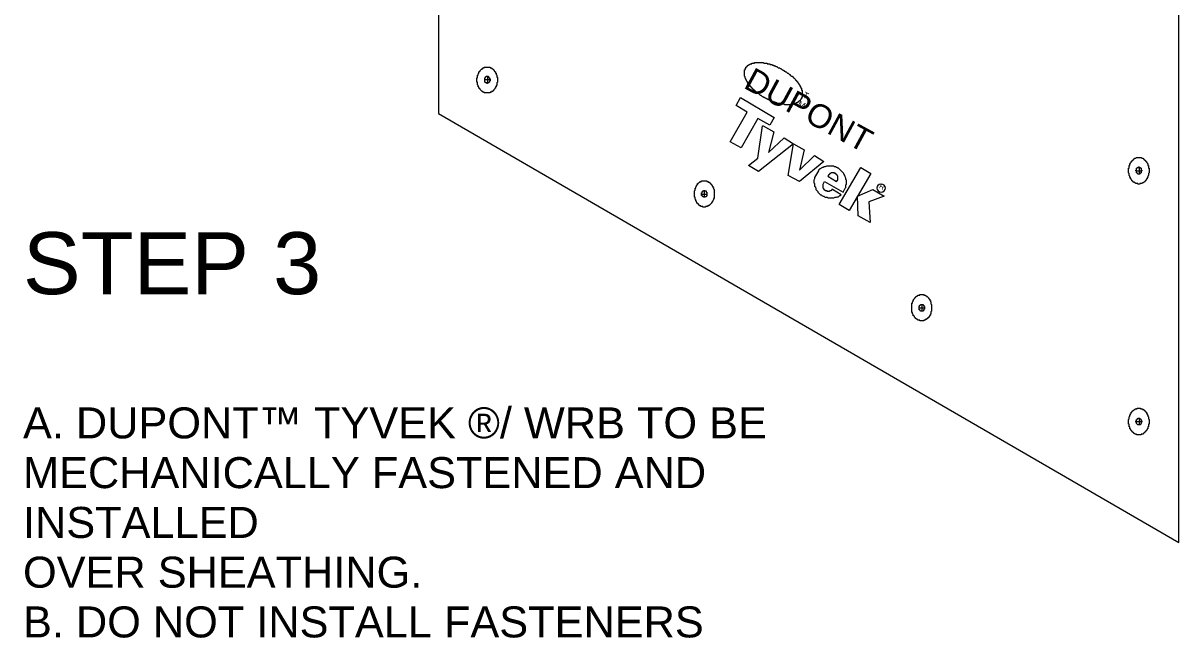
# Model space of a CAD drawing. Header units: inches. Extents: x 0 to 32.7, y -0.1 to 22.9.
# Drawn here: x 17.476 to 20.39, y 6.795 to 8.344 of the extents above; entities that cross this region are included whole.
import ezdxf

# ---------------------------------------------------------------- set-up
doc = ezdxf.new("R2010")
doc.units = ezdxf.units.IN
doc.header["$MEASUREMENT"] = 0
doc.layers.add('PDF_Geometry', color=7, linetype='Continuous', true_color=0x5d5d5d)
doc.layers.add('PDF_Text', color=7, linetype='Continuous')
doc.styles.add('PDF Arial', font='arial.ttf')
doc.styles.add('PDF Chief Blueprint', font='Chief_Blueprint.ttf')

msp = doc.modelspace()

# ---------------------------------------------------------------- linework, layer by layer
at = {"layer": 'PDF_Geometry', "color": 7, "lineweight": 18}
msp.add_lwpolyline([(20.3904, 7.0353), (20.3904, 9.9836), (18.5238, 11.0486), (18.5238, 8.1169), (20.3904, 7.0353), (20.3904, 9.5819)], dxfattribs=at)
at = {"layer": 'PDF_Geometry', "lineweight": 18}
for points in [[(18.6471, 8.2336), (18.6488, 8.2336), (18.6504, 8.2336), (18.6521, 8.2336), (18.6538, 8.2336), (18.6538, 8.2319), (18.6554, 8.2319), (18.6571, 8.2319), (18.6571, 8.2303), (18.6588, 8.2303), (18.6604, 8.2286), (18.6621, 8.2286), (18.6621, 8.2269), (18.6638, 8.2253), (18.6638, 8.2236), (18.6654, 8.2236), (18.6654, 8.2219), (18.6671, 8.2219), (18.6671, 8.2203), (18.6671, 8.2186), (18.6688, 8.2186), (18.6688, 8.2169), (18.6688, 8.2153), (18.6704, 8.2136), (18.6704, 8.2119), (18.6704, 8.2103), (18.6704, 8.2086), (18.6721, 8.2069), (18.6721, 8.2053), (18.6721, 8.2036), (18.6721, 8.2019), (18.6721, 8.2003), (18.6721, 8.1986), (18.6721, 8.1969), (18.6721, 8.1953), (18.6704, 8.1936), (18.6704, 8.1919), (18.6704, 8.1903), (18.6704, 8.1886), (18.6704, 8.1869), (18.6688, 8.1869), (18.6688, 8.1853), (18.6688, 8.1836), (18.6671, 8.1836), (18.6671, 8.1819), (18.6671, 8.1803), (18.6654, 8.1803), (18.6654, 8.1786), (18.6638, 8.1769), (18.6621, 8.1753), (18.6621, 8.1736), (18.6604, 8.1736), (18.6604, 8.1719), (18.6588, 8.1719), (18.6571, 8.1719), (18.6571, 8.1703), (18.6554, 8.1703), (18.6538, 8.1703), (18.6538, 8.1686), (18.6521, 8.1686), (18.6504, 8.1686), (18.6488, 8.1686), (18.6471, 8.1686), (18.6454, 8.1686), (18.6438, 8.1686), (18.6421, 8.1686), (18.6404, 8.1686), (18.6388, 8.1686), (18.6388, 8.1703), (18.6371, 8.1703), (18.6354, 8.1703), (18.6354, 8.1719), (18.6338, 8.1719), (18.6321, 8.1736), (18.6304, 8.1753), (18.6288, 8.1769), (18.6288, 8.1786), (18.6271, 8.1786), (18.6271, 8.1803), (18.6254, 8.1803), (18.6254, 8.1819), (18.6254, 8.1836), (18.6238, 8.1836), (18.6238, 8.1853), (18.6238, 8.1869), (18.6221, 8.1886), (18.6221, 8.1903), (18.6221, 8.1919), (18.6221, 8.1936), (18.6221, 8.1953), (18.6204, 8.1953), (18.6204, 8.1969), (18.6204, 8.1986), (18.6204, 8.2003), (18.6204, 8.2019), (18.6204, 8.2036), (18.6204, 8.2053), (18.6204, 8.2069), (18.6221, 8.2069), (18.6221, 8.2086), (18.6221, 8.2103), (18.6221, 8.2119), (18.6221, 8.2136), (18.6238, 8.2136), (18.6238, 8.2153), (18.6238, 8.2169), (18.6254, 8.2186), (18.6254, 8.2203), (18.6254, 8.2219), (18.6271, 8.2219), (18.6271, 8.2236), (18.6288, 8.2236), (18.6288, 8.2253), (18.6304, 8.2269), (18.6321, 8.2286), (18.6338, 8.2286), (18.6338, 8.2303), (18.6354, 8.2303), (18.6354, 8.2319), (18.6371, 8.2319), (18.6388, 8.2319), (18.6388, 8.2336), (18.6404, 8.2336), (18.6421, 8.2336), (18.6438, 8.2336), (18.6454, 8.2336)], [(20.2904, 8.0053), (20.2921, 8.0053), (20.2938, 8.0053), (20.2954, 8.0053), (20.2971, 8.0036), (20.2988, 8.0036), (20.3004, 8.0036), (20.3004, 8.0019), (20.3021, 8.0019), (20.3021, 8.0003), (20.3038, 8.0003), (20.3038, 7.9986), (20.3054, 7.9986), (20.3054, 7.9969), (20.3071, 7.9969), (20.3071, 7.9953), (20.3088, 7.9953), (20.3088, 7.9936), (20.3104, 7.9919), (20.3104, 7.9903), (20.3121, 7.9903), (20.3121, 7.9886), (20.3121, 7.9869), (20.3121, 7.9853), (20.3138, 7.9853), (20.3138, 7.9836), (20.3138, 7.9819), (20.3138, 7.9803), (20.3138, 7.9786), (20.3154, 7.9786), (20.3154, 7.9769), (20.3154, 7.9753), (20.3154, 7.9736), (20.3154, 7.9719), (20.3154, 7.9703), (20.3154, 7.9686), (20.3154, 7.9669), (20.3138, 7.9653), (20.3138, 7.9636), (20.3138, 7.9619), (20.3138, 7.9603), (20.3121, 7.9586), (20.3121, 7.9569), (20.3121, 7.9553), (20.3104, 7.9553), (20.3104, 7.9536), (20.3104, 7.9519), (20.3088, 7.9519), (20.3088, 7.9503), (20.3071, 7.9486), (20.3071, 7.9469), (20.3054, 7.9469), (20.3054, 7.9453), (20.3038, 7.9453), (20.3038, 7.9436), (20.3021, 7.9436), (20.3004, 7.9419), (20.2988, 7.9419), (20.2971, 7.9403), (20.2954, 7.9403), (20.2938, 7.9403), (20.2921, 7.9403), (20.2921, 7.9386), (20.2904, 7.9386), (20.2888, 7.9386), (20.2871, 7.9386), (20.2871, 7.9403), (20.2854, 7.9403), (20.2838, 7.9403), (20.2821, 7.9403), (20.2804, 7.9419), (20.2788, 7.9419), (20.2788, 7.9436), (20.2771, 7.9436), (20.2754, 7.9436), (20.2754, 7.9453), (20.2738, 7.9453), (20.2738, 7.9469), (20.2721, 7.9469), (20.2721, 7.9486), (20.2704, 7.9503), (20.2704, 7.9519), (20.2688, 7.9519), (20.2688, 7.9536), (20.2688, 7.9553), (20.2671, 7.9553), (20.2671, 7.9569), (20.2671, 7.9586), (20.2654, 7.9603), (20.2654, 7.9619), (20.2654, 7.9636), (20.2654, 7.9653), (20.2638, 7.9669), (20.2638, 7.9686), (20.2638, 7.9703), (20.2638, 7.9719), (20.2638, 7.9736), (20.2638, 7.9753), (20.2638, 7.9769), (20.2638, 7.9786), (20.2654, 7.9786), (20.2654, 7.9803), (20.2654, 7.9819), (20.2654, 7.9836), (20.2654, 7.9853), (20.2671, 7.9853), (20.2671, 7.9869), (20.2671, 7.9886), (20.2671, 7.9903), (20.2688, 7.9903), (20.2688, 7.9919), (20.2704, 7.9936), (20.2704, 7.9953), (20.2721, 7.9953), (20.2721, 7.9969), (20.2738, 7.9969), (20.2738, 7.9986), (20.2754, 7.9986), (20.2754, 8.0003), (20.2771, 8.0003), (20.2771, 8.0019), (20.2788, 8.0019), (20.2788, 8.0036), (20.2804, 8.0036), (20.2821, 8.0036), (20.2838, 8.0053), (20.2854, 8.0053), (20.2871, 8.0053), (20.2888, 8.0053)], [(19.1938, 7.9469), (19.1954, 7.9469), (19.1971, 7.9469), (19.1988, 7.9469), (19.2004, 7.9469), (19.2004, 7.9453), (19.2021, 7.9453), (19.2038, 7.9453), (19.2038, 7.9436), (19.2054, 7.9436), (19.2071, 7.9436), (19.2071, 7.9419), (19.2088, 7.9419), (19.2088, 7.9403), (19.2104, 7.9403), (19.2104, 7.9386), (19.2121, 7.9386), (19.2121, 7.9369), (19.2138, 7.9353), (19.2138, 7.9336), (19.2154, 7.9336), (19.2154, 7.9319), (19.2154, 7.9303), (19.2171, 7.9303), (19.2171, 7.9286), (19.2171, 7.9269), (19.2188, 7.9253), (19.2188, 7.9236), (19.2188, 7.9219), (19.2188, 7.9203), (19.2188, 7.9186), (19.2188, 7.9169), (19.2188, 7.9153), (19.2188, 7.9136), (19.2188, 7.9119), (19.2188, 7.9103), (19.2188, 7.9086), (19.2188, 7.9069), (19.2188, 7.9053), (19.2188, 7.9036), (19.2188, 7.9019), (19.2171, 7.9019), (19.2171, 7.9003), (19.2171, 7.8986), (19.2154, 7.8969), (19.2154, 7.8953), (19.2138, 7.8936), (19.2138, 7.8919), (19.2121, 7.8919), (19.2121, 7.8903), (19.2104, 7.8886), (19.2088, 7.8869), (19.2071, 7.8853), (19.2054, 7.8853), (19.2054, 7.8836), (19.2038, 7.8836), (19.2021, 7.8836), (19.2021, 7.8819), (19.2004, 7.8819), (19.1988, 7.8819), (19.1971, 7.8819), (19.1971, 7.8803), (19.1954, 7.8803), (19.1938, 7.8803), (19.1921, 7.8803), (19.1904, 7.8803), (19.1904, 7.8819), (19.1888, 7.8819), (19.1871, 7.8819), (19.1854, 7.8819), (19.1854, 7.8836), (19.1838, 7.8836), (19.1821, 7.8836), (19.1821, 7.8853), (19.1804, 7.8853), (19.1804, 7.8869), (19.1788, 7.8869), (19.1788, 7.8886), (19.1771, 7.8886), (19.1771, 7.8903), (19.1754, 7.8903), (19.1754, 7.8919), (19.1738, 7.8936), (19.1738, 7.8953), (19.1721, 7.8953), (19.1721, 7.8969), (19.1721, 7.8986), (19.1704, 7.9003), (19.1704, 7.9019), (19.1704, 7.9036), (19.1704, 7.9053), (19.1688, 7.9053), (19.1688, 7.9069), (19.1688, 7.9086), (19.1688, 7.9103), (19.1688, 7.9119), (19.1688, 7.9136), (19.1688, 7.9153), (19.1688, 7.9169), (19.1688, 7.9186), (19.1688, 7.9203), (19.1688, 7.9219), (19.1704, 7.9236), (19.1704, 7.9253), (19.1704, 7.9269), (19.1704, 7.9286), (19.1721, 7.9286), (19.1721, 7.9303), (19.1721, 7.9319), (19.1738, 7.9336), (19.1738, 7.9353), (19.1754, 7.9353), (19.1754, 7.9369), (19.1771, 7.9369), (19.1771, 7.9386), (19.1771, 7.9403), (19.1788, 7.9403), (19.1788, 7.9419), (19.1804, 7.9419), (19.1821, 7.9436), (19.1838, 7.9436), (19.1838, 7.9453), (19.1854, 7.9453), (19.1871, 7.9453), (19.1871, 7.9469), (19.1888, 7.9469), (19.1904, 7.9469), (19.1921, 7.9469)], [(19.7421, 7.6603), (19.7438, 7.6603), (19.7454, 7.6603), (19.7471, 7.6603), (19.7471, 7.6586), (19.7488, 7.6586), (19.7504, 7.6586), (19.7521, 7.6569), (19.7538, 7.6569), (19.7538, 7.6553), (19.7554, 7.6553), (19.7571, 7.6536), (19.7588, 7.6519), (19.7588, 7.6503), (19.7604, 7.6503), (19.7604, 7.6486), (19.7621, 7.6486), (19.7621, 7.6469), (19.7621, 7.6453), (19.7638, 7.6453), (19.7638, 7.6436), (19.7638, 7.6419), (19.7654, 7.6419), (19.7654, 7.6403), (19.7654, 7.6386), (19.7654, 7.6369), (19.7671, 7.6353), (19.7671, 7.6336), (19.7671, 7.6319), (19.7671, 7.6303), (19.7671, 7.6286), (19.7671, 7.6269), (19.7671, 7.6253), (19.7671, 7.6236), (19.7671, 7.6219), (19.7671, 7.6203), (19.7671, 7.6186), (19.7654, 7.6169), (19.7654, 7.6153), (19.7654, 7.6136), (19.7654, 7.6119), (19.7638, 7.6119), (19.7638, 7.6103), (19.7638, 7.6086), (19.7621, 7.6086), (19.7621, 7.6069), (19.7621, 7.6053), (19.7604, 7.6053), (19.7604, 7.6036), (19.7588, 7.6036), (19.7588, 7.6019), (19.7571, 7.6003), (19.7554, 7.6003), (19.7554, 7.5986), (19.7538, 7.5986), (19.7538, 7.5969), (19.7521, 7.5969), (19.7504, 7.5969), (19.7504, 7.5953), (19.7488, 7.5953), (19.7471, 7.5953), (19.7471, 7.5936), (19.7454, 7.5936), (19.7438, 7.5936), (19.7421, 7.5936), (19.7404, 7.5936), (19.7388, 7.5936), (19.7371, 7.5936), (19.7371, 7.5953), (19.7354, 7.5953), (19.7338, 7.5953), (19.7321, 7.5953), (19.7321, 7.5969), (19.7304, 7.5969), (19.7288, 7.5986), (19.7271, 7.5986), (19.7271, 7.6003), (19.7254, 7.6003), (19.7254, 7.6019), (19.7238, 7.6036), (19.7238, 7.6053), (19.7221, 7.6053), (19.7221, 7.6069), (19.7204, 7.6069), (19.7204, 7.6086), (19.7204, 7.6103), (19.7188, 7.6119), (19.7188, 7.6136), (19.7188, 7.6153), (19.7171, 7.6153), (19.7171, 7.6169), (19.7171, 7.6186), (19.7171, 7.6203), (19.7171, 7.6219), (19.7171, 7.6236), (19.7171, 7.6253), (19.7171, 7.6269), (19.7171, 7.6286), (19.7171, 7.6303), (19.7171, 7.6319), (19.7171, 7.6336), (19.7171, 7.6353), (19.7171, 7.6369), (19.7171, 7.6386), (19.7188, 7.6386), (19.7188, 7.6403), (19.7188, 7.6419), (19.7204, 7.6436), (19.7204, 7.6453), (19.7204, 7.6469), (19.7221, 7.6469), (19.7221, 7.6486), (19.7238, 7.6503), (19.7254, 7.6519), (19.7254, 7.6536), (19.7271, 7.6536), (19.7271, 7.6553), (19.7288, 7.6553), (19.7304, 7.6569), (19.7321, 7.6569), (19.7321, 7.6586), (19.7338, 7.6586), (19.7354, 7.6586), (19.7371, 7.6586), (19.7371, 7.6603), (19.7388, 7.6603), (19.7404, 7.6603)], [(20.2904, 7.3736), (20.2921, 7.3736), (20.2938, 7.3736), (20.2938, 7.3719), (20.2954, 7.3719), (20.2971, 7.3719), (20.2988, 7.3719), (20.2988, 7.3703), (20.3004, 7.3703), (20.3021, 7.3703), (20.3021, 7.3686), (20.3038, 7.3686), (20.3038, 7.3669), (20.3054, 7.3669), (20.3054, 7.3653), (20.3071, 7.3653), (20.3071, 7.3636), (20.3088, 7.3636), (20.3088, 7.3619), (20.3088, 7.3603), (20.3104, 7.3603), (20.3104, 7.3586), (20.3104, 7.3569), (20.3121, 7.3569), (20.3121, 7.3553), (20.3121, 7.3536), (20.3138, 7.3519), (20.3138, 7.3503), (20.3138, 7.3486), (20.3138, 7.3469), (20.3154, 7.3453), (20.3154, 7.3436), (20.3154, 7.3419), (20.3154, 7.3403), (20.3154, 7.3386), (20.3154, 7.3369), (20.3154, 7.3353), (20.3154, 7.3336), (20.3138, 7.3336), (20.3138, 7.3319), (20.3138, 7.3303), (20.3138, 7.3286), (20.3138, 7.3269), (20.3121, 7.3269), (20.3121, 7.3253), (20.3121, 7.3236), (20.3121, 7.3219), (20.3104, 7.3219), (20.3104, 7.3203), (20.3088, 7.3186), (20.3088, 7.3169), (20.3071, 7.3169), (20.3071, 7.3153), (20.3054, 7.3153), (20.3054, 7.3136), (20.3038, 7.3136), (20.3038, 7.3119), (20.3021, 7.3119), (20.3021, 7.3103), (20.3004, 7.3103), (20.3004, 7.3086), (20.2988, 7.3086), (20.2971, 7.3086), (20.2954, 7.3086), (20.2954, 7.3069), (20.2938, 7.3069), (20.2921, 7.3069), (20.2904, 7.3069), (20.2888, 7.3069), (20.2871, 7.3069), (20.2854, 7.3069), (20.2838, 7.3069), (20.2838, 7.3086), (20.2821, 7.3086), (20.2804, 7.3086), (20.2788, 7.3103), (20.2771, 7.3103), (20.2771, 7.3119), (20.2754, 7.3119), (20.2754, 7.3136), (20.2738, 7.3136), (20.2738, 7.3153), (20.2721, 7.3153), (20.2721, 7.3169), (20.2704, 7.3169), (20.2704, 7.3186), (20.2688, 7.3203), (20.2688, 7.3219), (20.2671, 7.3219), (20.2671, 7.3236), (20.2671, 7.3253), (20.2671, 7.3269), (20.2654, 7.3269), (20.2654, 7.3286), (20.2654, 7.3303), (20.2654, 7.3319), (20.2654, 7.3336), (20.2638, 7.3336), (20.2638, 7.3353), (20.2638, 7.3369), (20.2638, 7.3386), (20.2638, 7.3403), (20.2638, 7.3419), (20.2638, 7.3436), (20.2638, 7.3453), (20.2654, 7.3469), (20.2654, 7.3486), (20.2654, 7.3503), (20.2654, 7.3519), (20.2671, 7.3536), (20.2671, 7.3553), (20.2671, 7.3569), (20.2688, 7.3569), (20.2688, 7.3586), (20.2688, 7.3603), (20.2704, 7.3603), (20.2704, 7.3619), (20.2704, 7.3636), (20.2721, 7.3636), (20.2721, 7.3653), (20.2738, 7.3653), (20.2738, 7.3669), (20.2754, 7.3669), (20.2754, 7.3686), (20.2771, 7.3686), (20.2788, 7.3703), (20.2804, 7.3703), (20.2804, 7.3719), (20.2821, 7.3719), (20.2838, 7.3719), (20.2854, 7.3719), (20.2854, 7.3736), (20.2871, 7.3736), (20.2888, 7.3736)]]:
    msp.add_lwpolyline(points, close=True, dxfattribs=at)
at = {"layer": 'PDF_Geometry', "color": 251, "lineweight": 18, "true_color": 0x686868}
for points in [[(19.4388, 8.1536), (19.4371, 8.1536), (19.4371, 8.1519), (19.4354, 8.1503), (19.4354, 8.1486), (19.4338, 8.1486), (19.4321, 8.1469), (19.4304, 8.1469), (19.4304, 8.1453), (19.4288, 8.1453), (19.4288, 8.1436), (19.4271, 8.1436), (19.4254, 8.1436), (19.4238, 8.1419), (19.4221, 8.1419), (19.4204, 8.1419), (19.4204, 8.1403), (19.4188, 8.1403), (19.4171, 8.1403), (19.4154, 8.1403), (19.4138, 8.1403), (19.4121, 8.1403), (19.4104, 8.1386), (19.4088, 8.1386), (19.4071, 8.1386), (19.4054, 8.1386), (19.4038, 8.1386), (19.4021, 8.1386), (19.4004, 8.1386), (19.3988, 8.1386), (19.3971, 8.1386), (19.3954, 8.1403), (19.3938, 8.1403), (19.3921, 8.1403), (19.3904, 8.1403), (19.3888, 8.1403), (19.3871, 8.1403), (19.3854, 8.1403), (19.3838, 8.1419), (19.3821, 8.1419), (19.3804, 8.1419), (19.3788, 8.1419), (19.3771, 8.1436), (19.3754, 8.1436), (19.3738, 8.1436), (19.3721, 8.1453), (19.3704, 8.1453), (19.3688, 8.1453), (19.3671, 8.1469), (19.3654, 8.1469), (19.3638, 8.1486), (19.3621, 8.1486), (19.3604, 8.1486), (19.3588, 8.1503), (19.3571, 8.1503), (19.3554, 8.1519), (19.3538, 8.1519), (19.3521, 8.1536), (19.3504, 8.1536), (19.3488, 8.1553), (19.3471, 8.1553), (19.3454, 8.1569), (19.3438, 8.1569), (19.3421, 8.1586), (19.3404, 8.1586), (19.3388, 8.1603), (19.3371, 8.1619), (19.3354, 8.1619), (19.3338, 8.1636), (19.3321, 8.1653), (19.3304, 8.1669), (19.3288, 8.1669), (19.3288, 8.1686), (19.3271, 8.1686), (19.3254, 8.1703), (19.3238, 8.1719), (19.3221, 8.1719), (19.3221, 8.1736), (19.3204, 8.1753), (19.3188, 8.1753), (19.3188, 8.1769), (19.3171, 8.1769), (19.3154, 8.1786), (19.3154, 8.1803), (19.3138, 8.1803), (19.3138, 8.1819), (19.3121, 8.1819), (19.3121, 8.1836), (19.3104, 8.1836), (19.3104, 8.1853), (19.3088, 8.1869), (19.3071, 8.1886), (19.3071, 8.1903), (19.3054, 8.1903), (19.3054, 8.1919), (19.3038, 8.1919), (19.3038, 8.1936), (19.3038, 8.1953), (19.3021, 8.1953), (19.3021, 8.1969), (19.3004, 8.1986), (19.3004, 8.2003), (19.2988, 8.2019), (19.2988, 8.2036), (19.2971, 8.2053), (19.2971, 8.2069), (19.2971, 8.2086), (19.2954, 8.2103), (19.2954, 8.2119), (19.2954, 8.2136), (19.2954, 8.2153), (19.2954, 8.2169), (19.2954, 8.2186), (19.2954, 8.2203), (19.2954, 8.2219), (19.2954, 8.2236), (19.2954, 8.2253), (19.2954, 8.2269), (19.2971, 8.2269), (19.2971, 8.2286), (19.2971, 8.2303), (19.2988, 8.2303), (19.2988, 8.2319), (19.2988, 8.2336), (19.3004, 8.2336), (19.3004, 8.2353), (19.3021, 8.2353), (19.3021, 8.2369), (19.3038, 8.2369), (19.3038, 8.2386), (19.3054, 8.2386), (19.3071, 8.2403), (19.3088, 8.2403), (19.3104, 8.2419), (19.3121, 8.2419), (19.3138, 8.2419), (19.3138, 8.2436), (19.3154, 8.2436), (19.3171, 8.2436), (19.3188, 8.2436), (19.3204, 8.2436), (19.3204, 8.2453), (19.3221, 8.2453), (19.3238, 8.2453), (19.3254, 8.2453), (19.3271, 8.2453), (19.3288, 8.2453), (19.3304, 8.2453), (19.3321, 8.2453), (19.3338, 8.2453), (19.3354, 8.2453), (19.3371, 8.2453), (19.3388, 8.2453), (19.3404, 8.2453), (19.3421, 8.2453), (19.3438, 8.2436), (19.3454, 8.2436), (19.3471, 8.2436), (19.3488, 8.2436), (19.3504, 8.2436), (19.3521, 8.2436), (19.3521, 8.2419), (19.3538, 8.2419), (19.3554, 8.2419), (19.3571, 8.2419), (19.3588, 8.2419), (19.3588, 8.2403), (19.3604, 8.2403), (19.3621, 8.2403), (19.3638, 8.2403), (19.3654, 8.2386), (19.3671, 8.2386), (19.3688, 8.2386), (19.3688, 8.2369), (19.3704, 8.2369), (19.3721, 8.2369), (19.3738, 8.2353), (19.3754, 8.2353), (19.3771, 8.2353), (19.3788, 8.2336), (19.3804, 8.2319), (19.3821, 8.2319), (19.3838, 8.2319), (19.3854, 8.2303), (19.3871, 8.2303), (19.3888, 8.2286), (19.3904, 8.2269), (19.3921, 8.2269), (19.3938, 8.2253), (19.3954, 8.2253), (19.3954, 8.2236), (19.3971, 8.2236), (19.3988, 8.2219), (19.4004, 8.2219), (19.4021, 8.2203), (19.4038, 8.2186), (19.4054, 8.2186), (19.4071, 8.2169), (19.4088, 8.2153), (19.4104, 8.2153), (19.4104, 8.2136), (19.4121, 8.2119), (19.4138, 8.2119), (19.4138, 8.2103), (19.4154, 8.2103), (19.4171, 8.2086), (19.4188, 8.2069), (19.4204, 8.2053), (19.4221, 8.2036), (19.4238, 8.2019), (19.4238, 8.2003), (19.4254, 8.2003), (19.4254, 8.1986), (19.4271, 8.1986), (19.4271, 8.1969), (19.4288, 8.1969), (19.4288, 8.1953), (19.4304, 8.1936), (19.4304, 8.1919), (19.4321, 8.1919), (19.4321, 8.1903), (19.4338, 8.1886), (19.4338, 8.1869), (19.4354, 8.1869), (19.4354, 8.1853), (19.4354, 8.1836), (19.4371, 8.1836), (19.4371, 8.1819), (19.4371, 8.1803), (19.4388, 8.1803), (19.4388, 8.1786), (19.4388, 8.1769), (19.4388, 8.1753), (19.4404, 8.1753), (19.4404, 8.1736), (19.4404, 8.1719), (19.4404, 8.1703), (19.4404, 8.1686), (19.4404, 8.1669), (19.4404, 8.1653), (19.4404, 8.1636), (19.4404, 8.1619), (19.4404, 8.1603), (19.4404, 8.1586), (19.4404, 8.1569), (19.4388, 8.1569), (19.4388, 8.1553)], [(18.6471, 8.2103), (18.6488, 8.2103), (18.6488, 8.2086), (18.6504, 8.2086), (18.6504, 8.2069), (18.6521, 8.2069), (18.6521, 8.2053), (18.6521, 8.2036), (18.6538, 8.2036), (18.6538, 8.2019), (18.6538, 8.2003), (18.6538, 8.1986), (18.6521, 8.1986), (18.6521, 8.1969), (18.6521, 8.1953), (18.6504, 8.1953), (18.6504, 8.1936), (18.6488, 8.1936), (18.6471, 8.1936), (18.6471, 8.1919), (18.6454, 8.1919), (18.6454, 8.1936), (18.6438, 8.1936), (18.6421, 8.1936), (18.6421, 8.1953), (18.6404, 8.1953), (18.6404, 8.1969), (18.6404, 8.1986), (18.6404, 8.2003), (18.6404, 8.2019), (18.6404, 8.2036), (18.6404, 8.2053), (18.6404, 8.2069), (18.6421, 8.2069), (18.6421, 8.2086), (18.6438, 8.2086), (18.6438, 8.2103), (18.6454, 8.2103)], [(19.3704, 8.1069), (19.3588, 8.0869), (19.3288, 8.1036), (19.2871, 8.0303), (19.2588, 8.0453), (19.3021, 8.1203), (19.2738, 8.1369), (19.2854, 8.1569)], [(19.3421, 8.0853), (19.3688, 8.0703), (19.3554, 8.0186), (19.3954, 8.0553), (19.4188, 8.0403), (19.3304, 7.9703), (19.3054, 7.9853), (19.3288, 8.0036), (19.3404, 8.0853)], [(19.4454, 8.0253), (19.4338, 7.9736), (19.4721, 8.0103), (19.4954, 7.9953), (19.4338, 7.9453), (19.4054, 7.9603), (19.4188, 8.0403)], [(19.5404, 7.9703), (19.5388, 7.9719), (19.5371, 7.9736), (19.5354, 7.9753), (19.5338, 7.9769), (19.5321, 7.9786), (19.5304, 7.9786), (19.5288, 7.9803), (19.5271, 7.9803), (19.5254, 7.9819), (19.5221, 7.9819), (19.5204, 7.9836), (19.5188, 7.9836), (19.5171, 7.9836), (19.5138, 7.9836), (19.5121, 7.9836), (19.5104, 7.9836), (19.5071, 7.9836), (19.5054, 7.9836), (19.5038, 7.9836), (19.5021, 7.9836), (19.4988, 7.9819), (19.4971, 7.9819), (19.4954, 7.9819), (19.4938, 7.9803), (19.4921, 7.9803), (19.4888, 7.9786), (19.4871, 7.9769), (19.4854, 7.9769), (19.4838, 7.9753), (19.4821, 7.9736), (19.4821, 7.9719), (19.4721, 7.9553), (19.4721, 7.9536), (19.4721, 7.9519), (19.4704, 7.9486), (19.4704, 7.9469), (19.4704, 7.9453), (19.4704, 7.9419), (19.4721, 7.9403), (19.4721, 7.9386), (19.4721, 7.9369), (19.4721, 7.9336), (19.4738, 7.9319), (19.4738, 7.9303), (19.4754, 7.9286), (19.4754, 7.9253), (19.4771, 7.9236), (19.4788, 7.9219), (19.4804, 7.9203), (19.4804, 7.9186), (19.4821, 7.9169), (19.4838, 7.9153), (19.4854, 7.9136), (19.4871, 7.9119), (19.4888, 7.9119), (19.4904, 7.9103), (19.4938, 7.9086), (19.4954, 7.9086), (19.4971, 7.9069), (19.4988, 7.9053), (19.5021, 7.9053), (19.5038, 7.9053), (19.5054, 7.9036), (19.5071, 7.9036), (19.5104, 7.9036), (19.5121, 7.9036), (19.5138, 7.9036), (19.5171, 7.9036), (19.5188, 7.9036), (19.5204, 7.9036), (19.5238, 7.9053), (19.5254, 7.9053), (19.5271, 7.9053), (19.5288, 7.9069), (19.5321, 7.9069), (19.5338, 7.9086), (19.5354, 7.9103), (19.5371, 7.9103), (19.5388, 7.9119), (19.5171, 7.9253), (19.5154, 7.9253), (19.5154, 7.9236), (19.5138, 7.9236), (19.5138, 7.9219), (19.5121, 7.9219), (19.5104, 7.9219), (19.5088, 7.9203), (19.5071, 7.9203), (19.5054, 7.9203), (19.5038, 7.9203), (19.5038, 7.9219), (19.5021, 7.9219), (19.5004, 7.9219), (19.4988, 7.9219), (19.4988, 7.9236), (19.4971, 7.9236), (19.4971, 7.9253), (19.4954, 7.9253), (19.4954, 7.9269), (19.4938, 7.9286), (19.4938, 7.9303), (19.4938, 7.9319), (19.4938, 7.9336), (19.4938, 7.9353), (19.4938, 7.9369), (19.4938, 7.9386), (19.4971, 7.9453), (19.5438, 7.9186), (19.5488, 7.9286), (19.5504, 7.9303), (19.5504, 7.9336), (19.5504, 7.9353), (19.5504, 7.9369), (19.5521, 7.9386), (19.5521, 7.9419), (19.5521, 7.9436), (19.5521, 7.9453), (19.5521, 7.9486), (19.5504, 7.9503), (19.5504, 7.9519), (19.5504, 7.9536), (19.5488, 7.9569), (19.5488, 7.9586), (19.5471, 7.9603), (19.5471, 7.9619), (19.5454, 7.9636), (19.5454, 7.9653), (19.5438, 7.9669), (19.5421, 7.9686)], [(19.5054, 7.9586), (19.5271, 7.9453), (19.5288, 7.9469), (19.5288, 7.9486), (19.5304, 7.9486), (19.5304, 7.9503), (19.5304, 7.9519), (19.5304, 7.9536), (19.5304, 7.9553), (19.5304, 7.9569), (19.5304, 7.9586), (19.5288, 7.9603), (19.5288, 7.9619), (19.5271, 7.9619), (19.5271, 7.9636), (19.5254, 7.9636), (19.5254, 7.9653), (19.5238, 7.9653), (19.5221, 7.9653), (19.5221, 7.9669), (19.5204, 7.9669), (19.5188, 7.9669), (19.5171, 7.9669), (19.5154, 7.9669), (19.5138, 7.9669), (19.5121, 7.9653), (19.5104, 7.9653), (19.5104, 7.9636), (19.5088, 7.9636), (19.5088, 7.9619), (19.5071, 7.9619), (19.5071, 7.9603)], [(19.6138, 7.9653), (19.5588, 7.8719), (19.5338, 7.8869), (19.5888, 7.9803)], [(20.2904, 7.9819), (20.2904, 7.9803), (20.2921, 7.9803), (20.2938, 7.9803), (20.2938, 7.9786), (20.2954, 7.9786), (20.2954, 7.9769), (20.2954, 7.9753), (20.2954, 7.9736), (20.2971, 7.9736), (20.2971, 7.9719), (20.2954, 7.9703), (20.2954, 7.9686), (20.2954, 7.9669), (20.2938, 7.9669), (20.2938, 7.9653), (20.2921, 7.9653), (20.2921, 7.9636), (20.2904, 7.9636), (20.2888, 7.9636), (20.2871, 7.9636), (20.2871, 7.9653), (20.2854, 7.9653), (20.2854, 7.9669), (20.2838, 7.9669), (20.2838, 7.9686), (20.2838, 7.9703), (20.2838, 7.9719), (20.2821, 7.9719), (20.2821, 7.9736), (20.2838, 7.9736), (20.2838, 7.9753), (20.2838, 7.9769), (20.2838, 7.9786), (20.2854, 7.9786), (20.2854, 7.9803), (20.2871, 7.9803), (20.2888, 7.9803), (20.2888, 7.9819)], [(19.1938, 7.9236), (19.1938, 7.9219), (19.1954, 7.9219), (19.1971, 7.9219), (19.1988, 7.9219), (19.1988, 7.9203), (19.1988, 7.9186), (19.2004, 7.9186), (19.2004, 7.9169), (19.2004, 7.9153), (19.2004, 7.9136), (19.2004, 7.9119), (19.2004, 7.9103), (19.2004, 7.9086), (19.1988, 7.9086), (19.1988, 7.9069), (19.1971, 7.9069), (19.1954, 7.9053), (19.1938, 7.9053), (19.1921, 7.9053), (19.1921, 7.9069), (19.1904, 7.9069), (19.1904, 7.9086), (19.1888, 7.9086), (19.1888, 7.9103), (19.1871, 7.9103), (19.1871, 7.9119), (19.1871, 7.9136), (19.1871, 7.9153), (19.1871, 7.9169), (19.1888, 7.9169), (19.1888, 7.9186), (19.1888, 7.9203), (19.1904, 7.9203), (19.1904, 7.9219), (19.1921, 7.9219), (19.1938, 7.9219)], [(19.6188, 7.9253), (19.6471, 7.9086), (19.6088, 7.8936), (19.6121, 7.8419), (19.5821, 7.8586), (19.5804, 7.9086)], [(19.7421, 7.6353), (19.7438, 7.6353), (19.7454, 7.6353), (19.7454, 7.6336), (19.7471, 7.6336), (19.7471, 7.6319), (19.7471, 7.6303), (19.7488, 7.6303), (19.7488, 7.6286), (19.7488, 7.6269), (19.7488, 7.6253), (19.7488, 7.6236), (19.7471, 7.6236), (19.7471, 7.6219), (19.7471, 7.6203), (19.7454, 7.6203), (19.7454, 7.6186), (19.7438, 7.6186), (19.7421, 7.6186), (19.7404, 7.6186), (19.7388, 7.6186), (19.7388, 7.6203), (19.7371, 7.6203), (19.7371, 7.6219), (19.7354, 7.6219), (19.7354, 7.6236), (19.7354, 7.6253), (19.7354, 7.6269), (19.7354, 7.6286), (19.7354, 7.6303), (19.7354, 7.6319), (19.7371, 7.6319), (19.7371, 7.6336), (19.7388, 7.6336), (19.7388, 7.6353), (19.7404, 7.6353)], [(20.2904, 7.3486), (20.2921, 7.3486), (20.2921, 7.3469), (20.2938, 7.3469), (20.2938, 7.3453), (20.2954, 7.3453), (20.2954, 7.3436), (20.2954, 7.3419), (20.2971, 7.3419), (20.2971, 7.3403), (20.2971, 7.3386), (20.2954, 7.3386), (20.2954, 7.3369), (20.2954, 7.3353), (20.2938, 7.3336), (20.2938, 7.3319), (20.2921, 7.3319), (20.2904, 7.3319), (20.2888, 7.3319), (20.2871, 7.3319), (20.2854, 7.3336), (20.2838, 7.3353), (20.2838, 7.3369), (20.2838, 7.3386), (20.2821, 7.3386), (20.2821, 7.3403), (20.2821, 7.3419), (20.2838, 7.3419), (20.2838, 7.3436), (20.2838, 7.3453), (20.2854, 7.3453), (20.2854, 7.3469), (20.2871, 7.3469), (20.2871, 7.3486), (20.2888, 7.3486)]]:
    msp.add_lwpolyline(points, close=True, dxfattribs=at)
for points in [[(18.6404, 8.2019), (18.6538, 8.2019)], [(18.6471, 8.2103), (18.6471, 8.1919)], [(20.2821, 7.9719), (20.2971, 7.9719)], [(20.2904, 7.9819), (20.2904, 7.9636)], [(19.1871, 7.9136), (19.2004, 7.9136)], [(19.1938, 7.9236), (19.1938, 7.9053)], [(19.7421, 7.6353), (19.7421, 7.6186)], [(19.7354, 7.6269), (19.7488, 7.6269)], [(20.2904, 7.3486), (20.2904, 7.3319)], [(20.2821, 7.3403), (20.2971, 7.3403)]]:
    msp.add_lwpolyline(points, dxfattribs=at)
msp.add_arc((19.6396, 7.9267), 0.0119, 89.9932, 94.3382, dxfattribs=at)
for points in [[(19.6387, 7.9386), (19.6331, 7.9382), (19.6288, 7.9339), (19.6288, 7.9286)], [(19.6288, 7.9286), (19.6288, 7.9231), (19.6336, 7.9186), (19.6396, 7.9186)], [(19.6504, 7.9286), (19.6504, 7.9341), (19.6456, 7.9386), (19.6396, 7.9386)], [(19.6396, 7.9186), (19.6456, 7.9186), (19.6504, 7.9231), (19.6504, 7.9286)]]:
    msp.add_open_spline(points, degree=3, dxfattribs=at)

# ---------------------------------------------------------------- texts
at = {"layer": 'PDF_Text', "color": 251, "true_color": 0x686868, "attachment_point": 7, "rotation": 331.478}
for s, insert, char_height, style in [('DUPONT', (19.2895, 8.1819), 0.05918, 'PDF Arial'), ('T', (19.44, 8.1587), 0.0156, 'PDF Arial'), ('M', (19.4277, 8.136), 0.0156, 'PDF Arial'), ('R', (19.6333, 7.9295), 0.0129, 'PDF Chief Blueprint')]:
    msp.add_mtext(s, dxfattribs=dict(at, insert=insert, char_height=char_height, style=style))
at = {"layer": 'PDF_Text', "attachment_point": 7, "style": 'PDF Arial'}
for s, insert, char_height in [('STEP 3', (17.4758, 7.6589), 0.15628), ('A. DUPONT™ TYVEK ®/ WRB TO BE', (17.4761, 7.2965), 0.078138), ('MECHANICALLY FASTENED AND', (17.4761, 7.1711), 0.078138), ('INSTALLED', (17.4761, 7.0456), 0.07814), ('OVER SHEATHING.', (17.4761, 6.9202), 0.078138), ('B. DO NOT INSTALL FASTENERS', (17.4761, 6.7948), 0.078138)]:
    msp.add_mtext(s, dxfattribs=dict(at, insert=insert, char_height=char_height))

doc.saveas('drawing.dxf')
